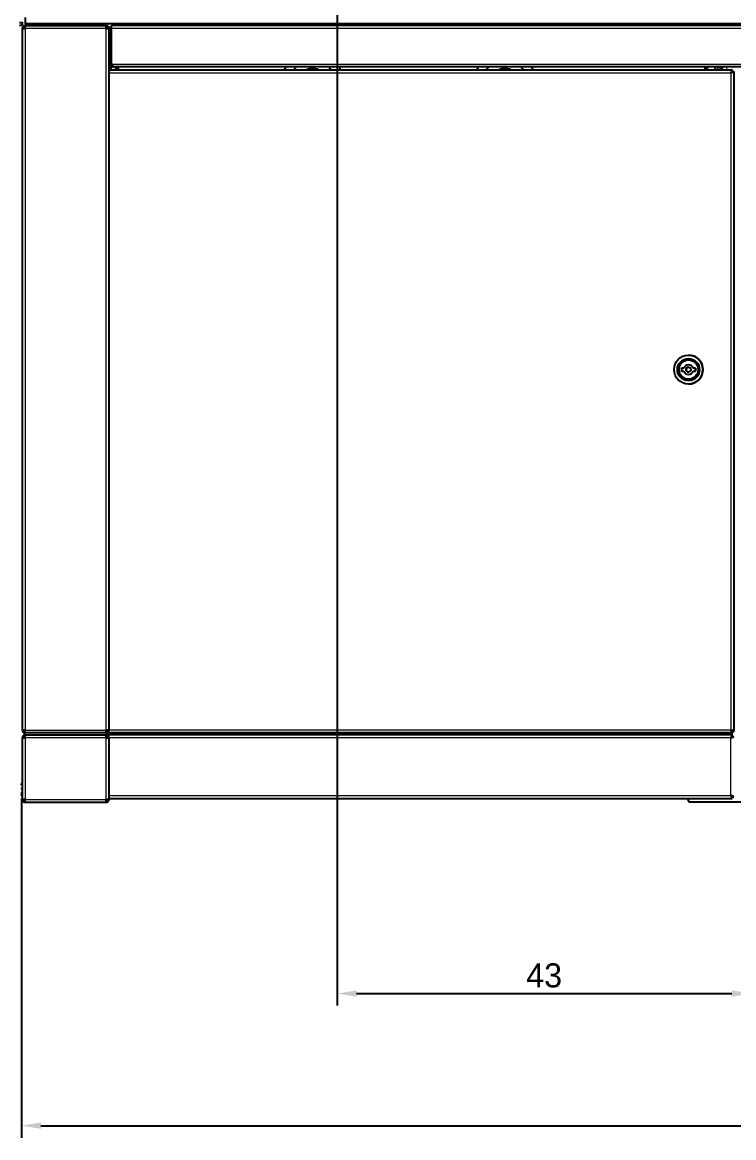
# Model space of a CAD drawing. Header units: millimetres. Extents: x -218071 to -203542, y 15363 to 51382.
# Drawn here: x -217721.4 to -217647.4, y 50713.5 to 50829.4 of the extents above; entities that cross this region are included whole.
import ezdxf

# ---------------------------------------------------------------- set-up
doc = ezdxf.new("R2010")
doc.units = ezdxf.units.MM
doc.header["$LTSCALE"] = 4
doc.layers.add('TPF-DIMENSIONS', color=3, linetype='Continuous')
doc.layers.add('TPF-EQUIPEMENT', color=7, linetype='Continuous')
doc.dimstyles.new('ISO-25', dxfattribs={"dimtxt": 2.5, "dimasz": 2, "dimexe": 1.25, "dimexo": 0.625, "dimtad": 1, "dimtxsty": 'Standard', "dimcen": -2.5, "dimclrt": 256, "dimadec": 0, "dimazin": 0, "dimtfac": 1, "dimtmove": 0, "dimatfit": 3, "dimfxl": 1, "dimarcsym": 0})

# ---------------------------------------------------------------- blocks, each defined once
blk = doc.blocks.new('*D674')
at = {"layer": 'Defpoints', "color": 0, "transparency": 16777216}
for p in [(-217721.43, 50749.39), (-217526.61, 50749.39), (-217526.61, 50714.79)]:
    blk.add_point(p, dxfattribs=at)
at = {"layer": 'TPF-DIMENSIONS', "color": 0, "lineweight": -2, "transparency": 16777216}
for p, q in [((-217721.43, 50748.77), (-217721.43, 50713.54)), ((-217526.61, 50748.77), (-217526.61, 50713.54)), ((-217719.43, 50714.79), (-217528.61, 50714.79))]:
    blk.add_line(p, q, dxfattribs=at)
at = {"layer": 'TPF-DIMENSIONS', "color": 0, "transparency": 16777216}
for points in [[(-217719.43, 50715.13), (-217719.43, 50714.46), (-217721.43, 50714.79)], [(-217528.61, 50715.13), (-217528.61, 50714.46), (-217526.61, 50714.79)]]:
    blk.add_solid(points, dxfattribs=at)
at = {"layer": 'TPF-DIMENSIONS', "transparency": 16777216, "insert": (-217624.91, 50716.67), "char_height": 2.5, "attachment_point": 5}
blk.add_mtext('195', dxfattribs=at)
blk = doc.blocks.new('*D675')
at = {"layer": 'Defpoints', "color": 0, "transparency": 16777216}
for p in [(-217688.61, 50846.51), (-217645.61, 50846.51), (-217645.61, 50728.51)]:
    blk.add_point(p, dxfattribs=at)
at = {"layer": 'TPF-DIMENSIONS', "color": 0, "lineweight": -2, "transparency": 16777216}
for p, q in [((-217688.61, 50845.89), (-217688.61, 50727.26)), ((-217645.61, 50845.89), (-217645.61, 50727.26)), ((-217686.61, 50728.51), (-217647.61, 50728.51))]:
    blk.add_line(p, q, dxfattribs=at)
at = {"layer": 'TPF-DIMENSIONS', "color": 0, "transparency": 16777216}
for points in [[(-217686.61, 50728.85), (-217686.61, 50728.18), (-217688.61, 50728.51)], [(-217647.61, 50728.85), (-217647.61, 50728.18), (-217645.61, 50728.51)]]:
    blk.add_solid(points, dxfattribs=at)
at = {"layer": 'TPF-DIMENSIONS', "transparency": 16777216, "insert": (-217667.11, 50730.39), "char_height": 2.5, "attachment_point": 5}
blk.add_mtext('43', dxfattribs=at)

msp = doc.modelspace()

# ---------------------------------------------------------------- linework, layer by layer
at = {"layer": 'TPF-EQUIPEMENT', "color": 7, "linetype": 'Continuous', "lineweight": 25, "transparency": 33554671}
for p, q in [((-217721.656, 50829.402), (-217721.356, 50829.402)), ((-217721.356, 50829.426), (-217721.356, 50829.402)), ((-217721.356, 50829.402), (-217721.356, 50829.126)), ((-217721.056, 50829.913), (-217721.056, 50829.261)), ((-217527.156, 50829.261), (-217721.056, 50829.261)), ((-217719.356, 50829.092), (-217719.356, 50829.261)), ((-217719.256, 50829.261), (-217719.256, 50829.092)), ((-217721.656, 50829.126), (-217721.356, 50829.126)), ((-217721.356, 50828.792), (-217721.356, 50755.892)), ((-217721.356, 50828.792), (-217721.056, 50828.792)), ((-217721.056, 50828.935), (-217721.116, 50828.928)), ((-217721.056, 50829.092), (-217721.056, 50828.942)), ((-217721.042, 50829.092), (-217721.056, 50829.092)), ((-217721.042, 50829.092), (-217712.67, 50829.092)), ((-217712.656, 50829.092), (-217712.67, 50829.092)), ((-217712.656, 50829.092), (-217712.656, 50828.942)), ((-217712.656, 50828.792), (-217712.356, 50828.792)), ((-217712.356, 50828.792), (-217712.356, 50755.892)), ((-217712.156, 50828.932), (-217712.092, 50828.932)), ((-217712.156, 50828.782), (-217712.156, 50828.932)), ((-217712.156, 50825.092), (-217712.156, 50828.782)), ((-217712.092, 50828.792), (-217712.092, 50829.092)), ((-217536.12, 50829.092), (-217712.092, 50829.092)), ((-217712.092, 50825.112), (-217712.092, 50828.792)), ((-217712.156, 50826.561), (-217712.356, 50826.561)), ((-217712.156, 50826.092), (-217712.356, 50826.092)), ((-217711.856, 50824.792), (-217712.356, 50824.792)), ((-217712.156, 50825.092), (-217712.072, 50825.092)), ((-217712.104, 50824.492), (-217712.104, 50824.792)), ((-217712.072, 50825.092), (-217711.992, 50825.092)), ((-217536.356, 50824.792), (-217711.856, 50824.792)), ((-217711.546, 50824.792), (-217711.546, 50824.492)), ((-217711.396, 50824.792), (-217711.396, 50824.492)), ((-217650.392, 50824.792), (-217650.392, 50824.492)), ((-217650.381, 50824.792), (-217650.381, 50824.492)), ((-217650.181, 50824.792), (-217650.181, 50824.492)), ((-217649.356, 50824.792), (-217649.356, 50824.492)), ((-217649.056, 50824.492), (-217649.056, 50824.792)), ((-217648.806, 50824.792), (-217648.806, 50824.492)), ((-217648.606, 50824.792), (-217648.606, 50824.492)), ((-217648.556, 50824.492), (-217648.556, 50824.792)), ((-217712.356, 50824.492), (-217647.569, 50824.492)), ((-217647.705, 50824.192), (-217647.705, 50824.192)), ((-217647.591, 50824.271), (-217647.661, 50824.28)), ((-217647.569, 50824.292), (-217647.642, 50824.292)), ((-217647.569, 50824.342), (-217647.569, 50824.492)), ((-217647.569, 50824.492), (-217647.569, 50824.342)), ((-217647.569, 50824.492), (-217647.569, 50824.492)), ((-217647.569, 50824.342), (-217647.569, 50824.342)), ((-217647.555, 50824.328), (-217647.405, 50824.328)), ((-217647.405, 50824.328), (-217647.405, 50755.756)), ((-217647.405, 50824.328), (-217647.405, 50824.328)), ((-217652.105, 50794.842), (-217652.105, 50794.842)), ((-217652.82, 50793.492), (-217652.82, 50793.192)), ((-217652.582, 50793.492), (-217652.82, 50793.492)), ((-217652.105, 50793.842), (-217652.105, 50793.842)), ((-217651.39, 50793.492), (-217651.628, 50793.492)), ((-217651.39, 50793.192), (-217651.39, 50793.492)), ((-217651.39, 50793.492), (-217651.39, 50793.192)), ((-217651.39, 50793.492), (-217651.39, 50793.492)), ((-217652.82, 50793.192), (-217652.582, 50793.192)), ((-217652.105, 50792.842), (-217652.105, 50792.842)), ((-217651.628, 50793.192), (-217651.39, 50793.192)), ((-217651.39, 50793.192), (-217651.39, 50793.192)), ((-217652.105, 50791.842), (-217652.105, 50791.842)), ((-217721.056, 50755.892), (-217721.356, 50755.892)), ((-217721.356, 50755.092), (-217721.356, 50748.692)), ((-217721.356, 50755.092), (-217721.056, 50755.092)), ((-217721.056, 50755.235), (-217721.116, 50755.228)), ((-217721.056, 50755.592), (-217721.056, 50755.742)), ((-217721.056, 50755.592), (-217721.042, 50755.592)), ((-217721.056, 50755.392), (-217721.056, 50755.242)), ((-217721.042, 50755.392), (-217721.056, 50755.392)), ((-217712.67, 50755.592), (-217721.042, 50755.592)), ((-217721.042, 50755.392), (-217712.67, 50755.392)), ((-217712.67, 50755.592), (-217712.656, 50755.592)), ((-217712.656, 50755.392), (-217712.67, 50755.392)), ((-217712.356, 50755.892), (-217712.656, 50755.892)), ((-217712.656, 50755.749), (-217712.6, 50755.753)), ((-217712.656, 50755.592), (-217712.656, 50755.742)), ((-217647.569, 50755.592), (-217712.656, 50755.592)), ((-217712.656, 50755.392), (-217712.656, 50755.242)), ((-217647.569, 50755.392), (-217712.656, 50755.392)), ((-217712.656, 50755.092), (-217712.356, 50755.092)), ((-217712.356, 50755.092), (-217712.356, 50748.692)), ((-217647.869, 50755.442), (-217649.605, 50755.442)), ((-217647.569, 50755.442), (-217647.869, 50755.442)), ((-217647.705, 50755.092), (-217647.705, 50755.092)), ((-217647.656, 50755.863), (-217647.656, 50755.812)), ((-217647.555, 50755.228), (-217647.606, 50755.228)), ((-217647.569, 50755.742), (-217647.569, 50755.592)), ((-217647.569, 50755.592), (-217647.569, 50755.742)), ((-217647.569, 50755.742), (-217647.569, 50755.742)), ((-217647.569, 50755.592), (-217647.569, 50755.592)), ((-217647.569, 50755.592), (-217647.569, 50755.592)), ((-217647.569, 50755.592), (-217647.569, 50755.592)), ((-217647.569, 50755.442), (-217647.569, 50755.442)), ((-217647.569, 50755.242), (-217647.569, 50755.392)), ((-217647.569, 50755.392), (-217647.569, 50755.392)), ((-217647.569, 50755.242), (-217647.569, 50755.242)), ((-217647.555, 50755.756), (-217647.405, 50755.756)), ((-217647.555, 50755.228), (-217647.405, 50755.228)), ((-217647.405, 50755.756), (-217647.405, 50755.756)), ((-217721.506, 50749.392), (-217721.356, 50749.392)), ((-217721.506, 50749.219), (-217721.356, 50748.959)), ((-217721.056, 50748.692), (-217721.356, 50748.692)), ((-217721.356, 50748.572), (-217721.356, 50748.692)), ((-217721.33, 50748.572), (-217721.356, 50748.572)), ((-217721.202, 50748.692), (-217721.176, 50748.647)), ((-217721.176, 50748.607), (-217721.176, 50748.692)), ((-217721.176, 50748.418), (-217721.176, 50748.392)), ((-217721.056, 50748.392), (-217721.176, 50748.392)), ((-217721.052, 50748.572), (-217721.141, 50748.572)), ((-217721.133, 50748.572), (-217721.127, 50748.562)), ((-217721.056, 50748.392), (-217721.056, 50748.542)), ((-217721.056, 50748.392), (-217721.042, 50748.392)), ((-217721.042, 50748.392), (-217712.67, 50748.392)), ((-217712.67, 50748.392), (-217712.656, 50748.392)), ((-217712.356, 50748.692), (-217712.656, 50748.692)), ((-217712.656, 50748.392), (-217712.656, 50748.542)), ((-217712.536, 50748.392), (-217712.656, 50748.392)), ((-217712.536, 50748.418), (-217712.536, 50748.392)), ((-217712.382, 50748.572), (-217712.356, 50748.572)), ((-217712.356, 50748.792), (-217647.569, 50748.792)), ((-217712.356, 50748.692), (-217712.356, 50748.572)), ((-217652.26, 50748.792), (-217652.029, 50748.392)), ((-217645.683, 50748.392), (-217652.029, 50748.392)), ((-217647.569, 50748.942), (-217647.569, 50748.792)), ((-217647.569, 50748.792), (-217647.569, 50748.942)), ((-217647.569, 50748.942), (-217647.569, 50748.942)), ((-217647.569, 50748.792), (-217647.569, 50748.792)), ((-217647.555, 50748.956), (-217647.405, 50748.956))]:
    msp.add_line(p, q, dxfattribs=at)
at = {"layer": 'TPF-EQUIPEMENT', "color": 8, "linetype": 'Continuous', "lineweight": 18, "transparency": 33554671}
for p, q in [((-217721.056, 50828.792), (-217721.056, 50828.935)), ((-217721.056, 50828.792), (-217721.056, 50755.892)), ((-217712.656, 50828.792), (-217721.056, 50828.792)), ((-217712.656, 50755.892), (-217712.656, 50828.792)), ((-217712.415, 50828.961), (-217712.092, 50828.961)), ((-217712.092, 50828.782), (-217712.156, 50828.782)), ((-217536.12, 50828.792), (-217712.092, 50828.792)), ((-217712.156, 50825.792), (-217712.356, 50825.792)), ((-217712.156, 50825.092), (-217712.356, 50825.092)), ((-217711.992, 50825.092), (-217536.22, 50825.092)), ((-217711.696, 50824.792), (-217711.696, 50824.492)), ((-217648.156, 50824.792), (-217648.156, 50824.492)), ((-217712.356, 50824.192), (-217647.705, 50824.192)), ((-217647.705, 50824.192), (-217647.705, 50755.892)), ((-217647.622, 50824.241), (-217647.673, 50824.247)), ((-217721.056, 50755.892), (-217712.656, 50755.892)), ((-217721.056, 50755.749), (-217721.056, 50755.892)), ((-217721.056, 50755.092), (-217721.056, 50755.235)), ((-217712.656, 50755.092), (-217721.056, 50755.092)), ((-217721.056, 50755.092), (-217721.056, 50748.692)), ((-217712.656, 50755.892), (-217712.656, 50755.749)), ((-217712.656, 50755.228), (-217712.656, 50755.092)), ((-217712.656, 50748.692), (-217712.656, 50755.092)), ((-217647.705, 50755.892), (-217712.356, 50755.892)), ((-217647.705, 50755.092), (-217712.356, 50755.092)), ((-217647.869, 50755.442), (-217647.869, 50755.592)), ((-217647.705, 50749.092), (-217647.705, 50755.092)), ((-217647.705, 50755.092), (-217647.705, 50755.092)), ((-217647.569, 50755.592), (-217647.569, 50755.442)), ((-217647.569, 50755.442), (-217647.569, 50755.592)), ((-217647.569, 50755.392), (-217647.569, 50755.242)), ((-217721.356, 50749.792), (-217721.506, 50749.792)), ((-217721.056, 50748.692), (-217712.656, 50748.692)), ((-217712.656, 50748.692), (-217712.656, 50748.556)), ((-217712.356, 50749.092), (-217647.705, 50749.092))]:
    msp.add_line(p, q, dxfattribs=at)
at = {"layer": 'TPF-EQUIPEMENT', "color": 7, "linetype": 'Continuous', "lineweight": 25, "transparency": 33554671, "flags": 128}
for points in [[(-217694.079, 50824.492), (-217693.993, 50824.698), (-217693.947, 50824.792)], [(-217692.878, 50824.792), (-217692.984, 50824.653), (-217693.086, 50824.492)], [(-217689.276, 50824.492), (-217689.393, 50824.673), (-217689.484, 50824.792)], [(-217688.415, 50824.792), (-217688.367, 50824.692), (-217688.283, 50824.492)], [(-217674.079, 50824.492), (-217673.973, 50824.74), (-217673.947, 50824.792)], [(-217672.878, 50824.792), (-217672.938, 50824.716), (-217673.086, 50824.492)], [(-217669.276, 50824.492), (-217669.349, 50824.609), (-217669.484, 50824.792)], [(-217668.415, 50824.792), (-217668.348, 50824.65), (-217668.283, 50824.492)], [(-217647.569, 50755.242), (-217647.569, 50755.255), (-217647.569, 50755.293), (-217647.569, 50755.35), (-217647.569, 50755.417), (-217647.569, 50755.484), (-217647.569, 50755.541), (-217647.569, 50755.579), (-217647.569, 50755.592)], [(-217647.569, 50755.392), (-217647.569, 50755.394), (-217647.569, 50755.399), (-217647.569, 50755.407), (-217647.569, 50755.417), (-217647.569, 50755.426), (-217647.569, 50755.435), (-217647.569, 50755.44), (-217647.569, 50755.442)]]:
    msp.add_lwpolyline(points, dxfattribs=at)
at = {"layer": 'TPF-EQUIPEMENT', "color": 7, "linetype": 'Continuous', "lineweight": 25, "transparency": 33554671}
for radius in [1.5, 1.15, 1, 0.25]:
    msp.add_circle((-217652.105, 50793.342), radius, dxfattribs=at)
for centre, radius, start, end in [((-217712.072, 50825.112), 0.02, 180, 270), ((-217691.181, 50823.392), 1.256, 61.13084, 118.86916), ((-217671.181, 50823.392), 1.256, 61.13084, 118.86916), ((-217652.105, 50793.342), 1.5, 270, 90), ((-217652.105, 50793.342), 1, 90, 270), ((-217652.105, 50793.342), 0.5, 17.4576, 162.5424), ((-217652.105, 50793.342), 0.25, 90, 180), ((-217652.105, 50793.342), 0.25, 180, 270), ((-217652.105, 50793.342), 0.5, 17.4576, 90), ((-217652.105, 50793.342), 0.5, 197.4576, 342.5424), ((-217652.105, 50793.342), 0.5, 270, 342.5424), ((-217720.806, 50749.792), 0.8, 133.43254, 151.04498)]:
    msp.add_arc(centre, radius, start, end, dxfattribs=at)
for points in [[(-217721.056, 50829.092), (-217721.095, 50829.087), (-217721.174, 50829.078), (-217721.273, 50829.009), (-217721.342, 50828.91), (-217721.352, 50828.831), (-217721.356, 50828.792)], [(-217721.056, 50828.942), (-217721.076, 50828.94), (-217721.115, 50828.935), (-217721.165, 50828.9), (-217721.199, 50828.851), (-217721.204, 50828.812), (-217721.206, 50828.792)], [(-217721.056, 50828.792), (-217721.055, 50828.831), (-217721.052, 50828.91), (-217721.049, 50829.009), (-217721.045, 50829.078), (-217721.043, 50829.087), (-217721.042, 50829.092)], [(-217712.67, 50829.092), (-217712.669, 50829.087), (-217712.667, 50829.078), (-217712.663, 50829.009), (-217712.66, 50828.91), (-217712.657, 50828.831), (-217712.656, 50828.792)], [(-217712.356, 50828.792), (-217712.361, 50828.831), (-217712.37, 50828.91), (-217712.439, 50829.009), (-217712.538, 50829.078), (-217712.617, 50829.087), (-217712.656, 50829.092)], [(-217712.506, 50828.792), (-217712.508, 50828.812), (-217712.513, 50828.851), (-217712.547, 50828.9), (-217712.597, 50828.935), (-217712.636, 50828.94), (-217712.656, 50828.942)], [(-217721.356, 50755.892), (-217721.352, 50755.853), (-217721.342, 50755.774), (-217721.273, 50755.675), (-217721.174, 50755.605), (-217721.095, 50755.596), (-217721.056, 50755.592)], [(-217721.056, 50755.392), (-217721.095, 50755.387), (-217721.174, 50755.378), (-217721.273, 50755.309), (-217721.342, 50755.21), (-217721.352, 50755.131), (-217721.356, 50755.092)], [(-217721.206, 50755.892), (-217721.204, 50755.872), (-217721.199, 50755.833), (-217721.165, 50755.783), (-217721.115, 50755.749), (-217721.076, 50755.744), (-217721.056, 50755.742)], [(-217721.056, 50755.242), (-217721.076, 50755.24), (-217721.115, 50755.235), (-217721.165, 50755.2), (-217721.199, 50755.151), (-217721.204, 50755.112), (-217721.206, 50755.092)], [(-217721.042, 50755.592), (-217721.043, 50755.596), (-217721.045, 50755.605), (-217721.049, 50755.675), (-217721.052, 50755.774), (-217721.055, 50755.853), (-217721.056, 50755.892)], [(-217721.056, 50755.092), (-217721.055, 50755.131), (-217721.052, 50755.21), (-217721.049, 50755.309), (-217721.045, 50755.378), (-217721.043, 50755.387), (-217721.042, 50755.392)], [(-217712.656, 50755.892), (-217712.657, 50755.853), (-217712.66, 50755.774), (-217712.663, 50755.675), (-217712.667, 50755.605), (-217712.669, 50755.596), (-217712.67, 50755.592)], [(-217712.67, 50755.392), (-217712.669, 50755.387), (-217712.667, 50755.378), (-217712.663, 50755.309), (-217712.66, 50755.21), (-217712.657, 50755.131), (-217712.656, 50755.092)], [(-217712.656, 50755.742), (-217712.636, 50755.744), (-217712.597, 50755.749), (-217712.547, 50755.783), (-217712.513, 50755.833), (-217712.508, 50755.872), (-217712.506, 50755.892)], [(-217712.656, 50755.592), (-217712.617, 50755.596), (-217712.538, 50755.605), (-217712.439, 50755.675), (-217712.37, 50755.774), (-217712.361, 50755.853), (-217712.356, 50755.892)], [(-217712.356, 50755.092), (-217712.361, 50755.131), (-217712.37, 50755.21), (-217712.439, 50755.309), (-217712.538, 50755.378), (-217712.617, 50755.387), (-217712.656, 50755.392)], [(-217712.506, 50755.092), (-217712.508, 50755.112), (-217712.513, 50755.151), (-217712.547, 50755.2), (-217712.597, 50755.235), (-217712.636, 50755.24), (-217712.656, 50755.242)], [(-217721.356, 50748.692), (-217721.352, 50748.653), (-217721.342, 50748.574), (-217721.273, 50748.475), (-217721.174, 50748.405), (-217721.095, 50748.396), (-217721.056, 50748.392)], [(-217721.206, 50748.692), (-217721.204, 50748.672), (-217721.199, 50748.633), (-217721.165, 50748.583), (-217721.115, 50748.549), (-217721.076, 50748.544), (-217721.056, 50748.542)], [(-217721.042, 50748.392), (-217721.043, 50748.396), (-217721.045, 50748.405), (-217721.049, 50748.475), (-217721.052, 50748.574), (-217721.055, 50748.653), (-217721.056, 50748.692)], [(-217712.656, 50748.692), (-217712.657, 50748.653), (-217712.66, 50748.574), (-217712.663, 50748.475), (-217712.667, 50748.405), (-217712.669, 50748.396), (-217712.67, 50748.392)], [(-217712.656, 50748.542), (-217712.636, 50748.544), (-217712.597, 50748.549), (-217712.547, 50748.583), (-217712.513, 50748.633), (-217712.508, 50748.672), (-217712.506, 50748.692)], [(-217712.656, 50748.392), (-217712.617, 50748.396), (-217712.538, 50748.405), (-217712.439, 50748.475), (-217712.37, 50748.574), (-217712.361, 50748.653), (-217712.356, 50748.692)]]:
    msp.add_open_spline(points, degree=3, dxfattribs=at)
for points, knots in [([(-217712.156, 50825.092), (-217712.152, 50825.057), (-217712.145, 50824.987), (-217712.089, 50824.894), (-217712.008, 50824.826), (-217711.924, 50824.795), (-217711.873, 50824.793), (-217711.856, 50824.792)], [0, 0, 0, 0, 0.2234635, 0.4469588, 0.6704542, 0.8939494, 1, 1, 1, 1]), ([(-217712.006, 50825.092), (-217712.003, 50825.069), (-217711.999, 50825.029), (-217711.972, 50824.998), (-217711.96, 50824.985)], [0, 0, 0, 0, 0.55489604, 1, 1, 1, 1]), ([(-217711.856, 50824.792), (-217711.866, 50824.795), (-217711.886, 50824.803), (-217711.917, 50824.859), (-217711.947, 50824.94), (-217711.972, 50825.024), (-217711.987, 50825.075), (-217711.992, 50825.092)], [0, 0, 0, 0, 0.2234635, 0.4469588, 0.6704542, 0.8939494, 1, 1, 1, 1]), ([(-217647.569, 50824.492), (-217647.58, 50824.488), (-217647.6, 50824.481), (-217647.63, 50824.425), (-217647.661, 50824.343), (-217647.686, 50824.26), (-217647.701, 50824.208), (-217647.705, 50824.192)], [0, 0, 0, 0, 0.2234635, 0.4469588, 0.6704542, 0.8939494, 1, 1, 1, 1]), ([(-217647.569, 50824.342), (-217647.582, 50824.339), (-217647.606, 50824.334), (-217647.642, 50824.295), (-217647.674, 50824.246), (-217647.695, 50824.209), (-217647.705, 50824.192)], [0, 0, 0, 0, 0.2823079, 0.5306182, 0.7788488, 1, 1, 1, 1]), ([(-217647.705, 50824.192), (-217647.67, 50824.202), (-217647.6, 50824.222), (-217647.507, 50824.253), (-217647.439, 50824.283), (-217647.409, 50824.308), (-217647.406, 50824.323), (-217647.405, 50824.328)], [0, 0, 0, 0, 0.2234635, 0.4469588, 0.6704542, 0.8939494, 1, 1, 1, 1]), ([(-217647.705, 50824.192), (-217647.683, 50824.205), (-217647.641, 50824.229), (-217647.592, 50824.264), (-217647.561, 50824.296), (-217647.557, 50824.318), (-217647.555, 50824.328)], [0, 0, 0, 0, 0.2823079, 0.5306182, 0.7788488, 1, 1, 1, 1]), ([(-217721.114, 50755.754), (-217721.106, 50755.753), (-217721.088, 50755.75), (-217721.068, 50755.749), (-217721.056, 50755.749)], [0, 0, 0, 0, 0.4197558, 1, 1, 1, 1]), ([(-217712.548, 50755.195), (-217712.567, 50755.201), (-217712.602, 50755.212), (-217712.639, 50755.223), (-217712.656, 50755.228)], [0, 0, 0, 0, 0.5535941, 1, 1, 1, 1]), ([(-217712.506, 50755.092), (-217712.509, 50755.105), (-217712.514, 50755.129), (-217712.553, 50755.164), (-217712.602, 50755.196), (-217712.639, 50755.218), (-217712.656, 50755.228)], [0, 0, 0, 0, 0.2823079, 0.5306182, 0.7788488, 1, 1, 1, 1]), ([(-217647.405, 50755.756), (-217647.409, 50755.766), (-217647.416, 50755.786), (-217647.472, 50755.817), (-217647.554, 50755.847), (-217647.637, 50755.872), (-217647.689, 50755.887), (-217647.705, 50755.892)], [0, 0, 0, 0, 0.2234635, 0.4469588, 0.6704542, 0.8939494, 1, 1, 1, 1]), ([(-217647.555, 50755.756), (-217647.558, 50755.769), (-217647.564, 50755.793), (-217647.602, 50755.828), (-217647.651, 50755.861), (-217647.688, 50755.882), (-217647.705, 50755.892)], [0, 0, 0, 0, 0.2823079, 0.5306182, 0.7788488, 1, 1, 1, 1]), ([(-217647.705, 50755.892), (-217647.695, 50755.857), (-217647.675, 50755.787), (-217647.645, 50755.694), (-217647.614, 50755.626), (-217647.589, 50755.595), (-217647.574, 50755.593), (-217647.569, 50755.592)], [0, 0, 0, 0, 0.2234635, 0.4469588, 0.6704542, 0.8939494, 1, 1, 1, 1]), ([(-217647.705, 50755.892), (-217647.692, 50755.87), (-217647.668, 50755.828), (-217647.633, 50755.778), (-217647.601, 50755.747), (-217647.579, 50755.744), (-217647.569, 50755.742)], [0, 0, 0, 0, 0.2823079, 0.5306182, 0.7788488, 1, 1, 1, 1]), ([(-217647.569, 50755.392), (-217647.579, 50755.388), (-217647.6, 50755.381), (-217647.63, 50755.325), (-217647.66, 50755.243), (-217647.685, 50755.16), (-217647.7, 50755.108), (-217647.705, 50755.092)], [0, 0, 0, 0, 0.2234635, 0.4469588, 0.6704542, 0.8939494, 1, 1, 1, 1]), ([(-217647.569, 50755.242), (-217647.582, 50755.239), (-217647.606, 50755.234), (-217647.641, 50755.195), (-217647.674, 50755.146), (-217647.695, 50755.109), (-217647.705, 50755.092)], [0, 0, 0, 0, 0.2823079, 0.5306182, 0.7788488, 1, 1, 1, 1]), ([(-217647.705, 50755.092), (-217647.67, 50755.102), (-217647.6, 50755.122), (-217647.507, 50755.153), (-217647.439, 50755.183), (-217647.408, 50755.208), (-217647.406, 50755.223), (-217647.405, 50755.228)], [0, 0, 0, 0, 0.2234635, 0.4469588, 0.6704542, 0.8939494, 1, 1, 1, 1]), ([(-217647.705, 50755.092), (-217647.683, 50755.105), (-217647.641, 50755.129), (-217647.591, 50755.164), (-217647.561, 50755.196), (-217647.557, 50755.218), (-217647.555, 50755.228)], [0, 0, 0, 0, 0.2823079, 0.5306182, 0.7788488, 1, 1, 1, 1]), ([(-217712.656, 50748.556), (-217712.634, 50748.569), (-217712.592, 50748.593), (-217712.542, 50748.628), (-217712.512, 50748.661), (-217712.508, 50748.682), (-217712.506, 50748.692)], [0, 0, 0, 0, 0.2823079, 0.5306182, 0.7788488, 1, 1, 1, 1]), ([(-217712.656, 50748.556), (-217712.62, 50748.566), (-217712.581, 50748.577), (-217712.55, 50748.587), (-217712.548, 50748.588)], [0, 0, 0, 0, 0.9489417, 1, 1, 1, 1]), ([(-217647.405, 50748.956), (-217647.409, 50748.966), (-217647.416, 50748.986), (-217647.472, 50749.017), (-217647.553, 50749.047), (-217647.637, 50749.072), (-217647.688, 50749.087), (-217647.705, 50749.092)], [0, 0, 0, 0, 0.2234635, 0.4469588, 0.6704542, 0.8939494, 1, 1, 1, 1]), ([(-217647.555, 50748.956), (-217647.558, 50748.969), (-217647.563, 50748.993), (-217647.602, 50749.028), (-217647.651, 50749.061), (-217647.688, 50749.082), (-217647.705, 50749.092)], [0, 0, 0, 0, 0.2823079, 0.5306182, 0.7788488, 1, 1, 1, 1]), ([(-217647.705, 50749.092), (-217647.695, 50749.057), (-217647.675, 50748.987), (-217647.644, 50748.894), (-217647.614, 50748.826), (-217647.589, 50748.795), (-217647.574, 50748.793), (-217647.569, 50748.792)], [0, 0, 0, 0, 0.2234635, 0.4469588, 0.6704542, 0.8939494, 1, 1, 1, 1]), ([(-217647.705, 50749.092), (-217647.692, 50749.07), (-217647.668, 50749.028), (-217647.633, 50748.978), (-217647.6, 50748.947), (-217647.579, 50748.944), (-217647.569, 50748.942)], [0, 0, 0, 0, 0.2823079, 0.5306182, 0.7788488, 1, 1, 1, 1])]:
    msp.add_open_spline(points, degree=3, knots=knots, dxfattribs=at)

# ---------------------------------------------------------------- dimensions: what is measured, and where the dimension line sits
at = {"layer": 'TPF-DIMENSIONS', "transparency": 33554671}
dim = msp.add_linear_dim(base=(-217645.606, 50728.514), p1=(-217688.606, 50846.514), p2=(-217645.606, 50846.514), dimstyle='ISO-25', dxfattribs=at)
dim.commit()
dim.dimension.update_dxf_attribs({"geometry": '*D675', "text_midpoint": (-217667.106, 50730.389)})
dim = msp.add_linear_dim(base=(-217526.606, 50714.792), p1=(-217721.431, 50749.392), p2=(-217526.606, 50749.392), dimstyle='ISO-25', override={"dimdec": 0}, dxfattribs=at)
dim.commit()
dim.dimension.update_dxf_attribs({"geometry": '*D674', "text_midpoint": (-217624.911, 50714.792), "dimtype": 160})

doc.saveas('drawing.dxf')
